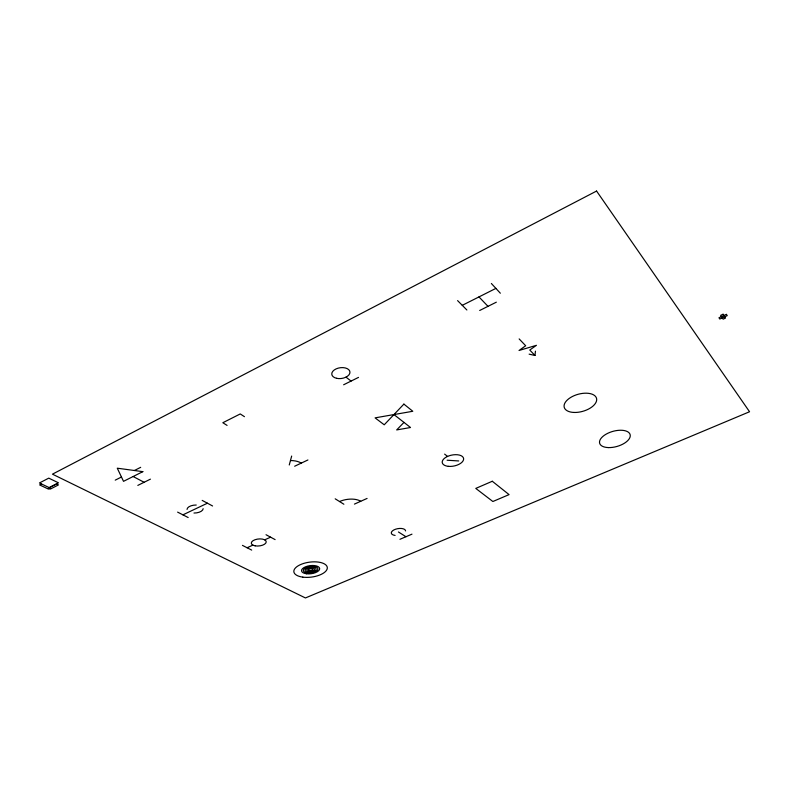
<?xml version="1.0" encoding="UTF-8"?>
<svg xmlns="http://www.w3.org/2000/svg" width="789" height="789" viewBox="0 0 789 789"><rect width="100%" height="100%" fill="white"/><g stroke="black" fill="none" stroke-linecap="round" stroke-linejoin="round"><path stroke-width="1.18" d="M529.123 354.153L534.972 355.464L535.455 351.154M289.257 464.977L291.674 456.052M403.978 422.401L396.68 429.926L410.527 427.51L393.948 414.57M41.482 483.963L39.628 484.919L48.454 489.101L50.299 488.154L39.45 482.967L48.76 478.134L58.475 482.829L49.194 487.612M115.243 480.146L121.467 477.01M134.377 470.51L140.698 467.325M462.265 305.333L495.896 288.389M479.692 310.481L496.34 302.177M137.819 485.403L150.433 479.14M343.629 384.776L358.522 377.389M182.92 514.842L207.418 503.204M294.652 466.24L307.917 459.967M247.085 547.744L252.924 545.12M264.67 539.844L270.588 537.181M354.429 504.102L367.082 498.431M399.944 539.291L411.976 534.153M447.116 460.224L458.715 460.954M177.614 512.12L188.167 517.535M242.45 545.367L251.681 550.101M133.134 476.517L144.111 482.276M202.181 500.394L212.586 505.986M266.031 534.725L275.114 539.607M335.197 498.816L343.876 504.24M227.084 425.409L222.833 422.726L240.25 413.939L244.442 416.671M398.445 531.983L405.95 536.727M345.996 377.142L351.056 381.087M444.631 454.119L447.58 456.417M457.59 300.609L466.881 309.988M478.972 296.911L487.987 306.339M519.152 338.915L525.681 345.75L519.034 350.484L536.451 345.306L529.774 350.03L534.972 355.464M491.379 283.498L500.344 293.222M721.343 316.685L722.152 317.947M724.036 315.462L724.844 316.724M395.111 535.415A7.219 3.373 -9.6 0 1 391.65 531.796A7.219 3.373 -9.6 0 1 399.451 528.452A7.219 3.373 -9.6 0 1 405.585 530.928M339.556 501.538A15.257 7.486 -8.2 0 1 360.741 501.271M290.46 460.539A16.451 8.58 -6.4 0 1 301.27 463.113M203.148 508.688A8.077 3.975 -4 0 1 193.986 513.037M187.032 509.418A8.077 3.975 -4 0 1 196.234 505.029M403.889 404.106L384.233 424.798L375.081 417.864L412.805 411.276L403.889 404.106M596.573 191.046L52.449 474.159L305.432 597.954L749.55 411.75L596.573 191.046M56.512 483.992L48.405 488.164L50.338 489.081L58.435 484.919L56.512 483.992M142.839 471.654L123.518 481.339L117.275 468.193L142.839 471.654M723.069 314.239L720.673 315.324L723.128 319.16L725.505 318.075L723.069 314.239M726.432 314.367L718.966 317.77L719.775 319.032L727.231 315.639L726.432 314.367M492.287 481.26L475.777 488.411L492.869 501.508L509.073 494.614L492.287 481.26M608.516 447.59A15.839 7.811 -15.9 0 0 630.194 434.887A15.839 7.811 -15.9 0 0 605.942 434.266A15.839 7.811 -15.9 0 0 608.516 447.59M574.007 412.45A16.766 8.837 -15.7 0 0 596.573 398.494A16.766 8.837 -15.7 0 0 570.555 397.528A16.766 8.837 -15.7 0 0 574.007 412.45M448.33 466.338A10.888 5.582 -11.4 0 0 463.607 458.517A10.888 5.582 -11.4 0 0 446.821 456.782A10.888 5.582 -11.4 0 0 448.33 466.338M336.499 378.286A9.162 5.415 -8 0 0 349.961 372.152A9.162 5.415 -8 0 0 336.124 368.887A9.162 5.415 -8 0 0 336.499 378.286M309.673 570.644A2.111 0.937 -7.4 0 0 312.71 569.441A2.111 0.937 -7.4 0 0 309.485 569.027A2.111 0.937 -7.4 0 0 309.673 570.644M308.874 571.423A3.856 1.726 -7.4 0 0 314.446 569.214A3.856 1.726 -7.4 0 0 308.538 568.455A3.856 1.726 -7.4 0 0 308.874 571.423M308.065 572.203A5.612 2.505 -7.4 0 0 316.192 568.997A5.612 2.505 -7.4 0 0 307.592 567.883A5.612 2.505 -7.4 0 0 308.065 572.203M307.256 572.982A7.367 3.294 -7.4 0 0 317.928 568.77A7.367 3.294 -7.4 0 0 306.655 567.311A7.367 3.294 -7.4 0 0 307.256 572.982M306.448 573.761A9.123 4.073 -7.4 0 0 319.663 568.553A9.123 4.073 -7.4 0 0 305.718 566.729A9.123 4.073 -7.4 0 0 306.448 573.761M302.808 577.134A16.845 7.525 -7.4 0 0 327.307 567.577A16.845 7.525 -7.4 0 0 301.635 564.135A16.845 7.525 -7.4 0 0 302.808 577.134M255.143 545.84A7.486 3.501 -6 0 0 266.228 541.816A7.486 3.501 -6 0 0 254.955 539.755A7.486 3.501 -6 0 0 255.143 545.84"/></g></svg>
